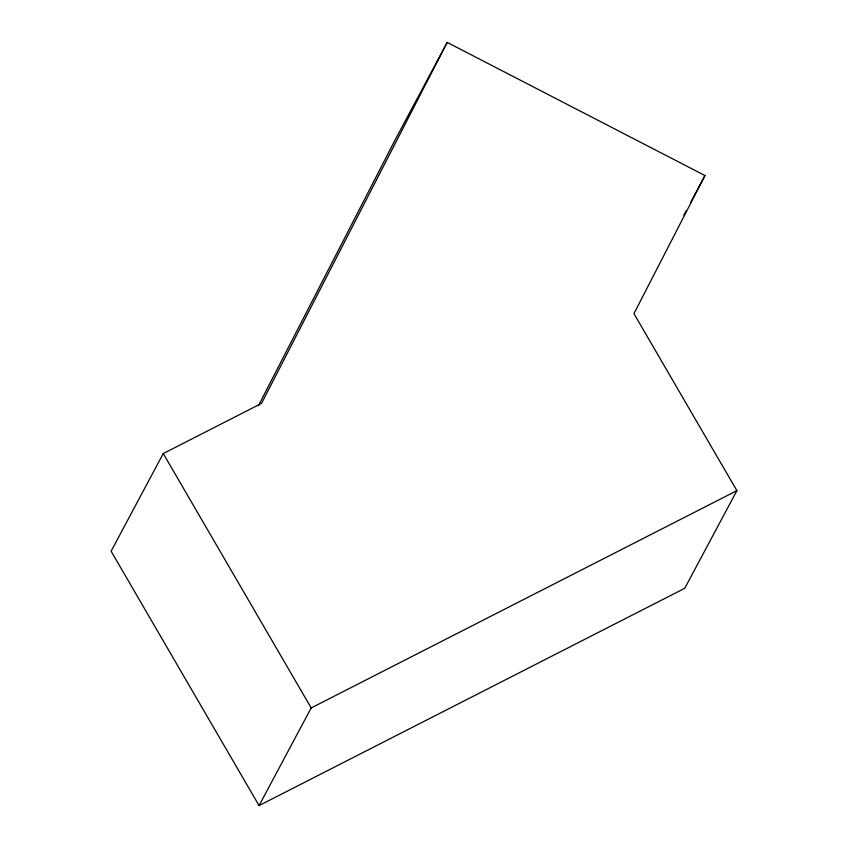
<?xml version="1.0" encoding="UTF-8"?>
<svg xmlns="http://www.w3.org/2000/svg" width="848" height="848" viewBox="0 0 848 848"><rect width="100%" height="100%" fill="white"/><g stroke="black" fill="none" stroke-linecap="round" stroke-linejoin="round"><path stroke-width="1.27" d="M258.375 405.789L395.051 140.047L447.193 42.4L704.964 175.547L633.944 313.633L736.891 490.653L684.749 588.3L259.053 805.6L111.109 551.2L163.251 453.553L261.523 403.394L447.193 42.4M259.053 805.6L311.184 707.953L736.891 490.653M683.859 215.063L686.35 210.421M690.696 202.28L704.964 175.547M163.251 453.553L311.184 707.953"/></g></svg>
